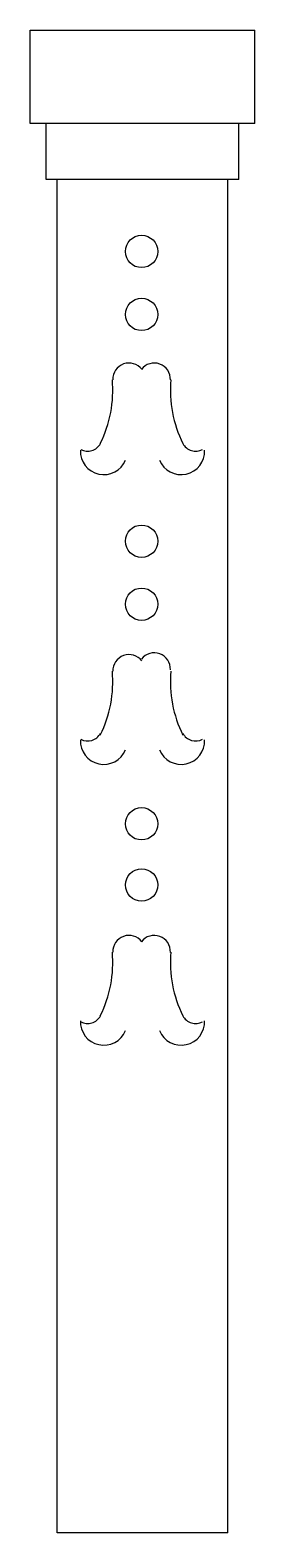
# Model space of a CAD drawing. Header units: metres. Extents: x 1159.31 to 1160.56, y -4.54 to 3.81.
import ezdxf

# ---------------------------------------------------------------- set-up
doc = ezdxf.new("R2010")
doc.units = ezdxf.units.M

msp = doc.modelspace()

# ---------------------------------------------------------------- linework, layer by layer
for p, q in [((1159.31, 3.81), (1160.56, 3.81)), ((1159.31, 3.29), (1159.31, 3.81)), ((1160.56, 3.29), (1160.56, 3.81)), ((1160.56, 3.29), (1159.31, 3.29)), ((1159.4, 2.98), (1159.4, 3.29)), ((1160.47, 2.98), (1160.47, 3.29)), ((1160.47, 2.98), (1159.4, 2.98)), ((1159.46, -4.54), (1159.46, 2.98)), ((1160.41, -4.54), (1160.41, 2.98)), ((1160.41, -4.54), (1159.46, -4.54))]:
    msp.add_line(p, q)
for centre in [(1159.93, 2.58), (1159.93, 2.23), (1159.93, 0.97), (1159.93, 0.62), (1159.93, -0.6), (1159.93, -0.94)]:
    msp.add_circle(centre, 0.09)
for centre, radius, start, end in [((1159.86, 1.87), 0.09, 37.7, 181.79), ((1160, 1.87), 0.09, 357.34, 142.45), ((1159.1, 1.81), 0.67, 333.69, 4.89), ((1160.76, 1.81), 0.67, 175.11, 206.31), ((1159.63, 1.55), 0.08, 241.4, 332.54), ((1160.23, 1.55), 0.08, 207.46, 298.6), ((1159.72, 1.47), 0.13, 177.5, 337.7), ((1160.15, 1.47), 0.13, 202.3, 2.5), ((1159.86, 0.25), 0.09, 37.7, 181.79), ((1160, 0.26), 0.09, 357.34, 142.45), ((1159.1, 0.19), 0.67, 333.69, 4.89), ((1160.76, 0.19), 0.67, 175.11, 206.31), ((1159.72, -0.14), 0.13, 177.5, 337.7), ((1159.63, -0.06), 0.08, 241.4, 332.54), ((1160.15, -0.14), 0.13, 202.3, 2.5), ((1160.23, -0.06), 0.08, 207.46, 298.6), ((1159.86, -1.31), 0.09, 37.7, 181.79), ((1160, -1.31), 0.09, 357.34, 142.45), ((1159.1, -1.37), 0.67, 333.69, 4.89), ((1160.76, -1.37), 0.67, 175.11, 206.31), ((1159.63, -1.63), 0.08, 241.4, 332.54), ((1160.23, -1.63), 0.08, 207.46, 298.6), ((1159.72, -1.7), 0.13, 177.5, 337.7), ((1160.15, -1.7), 0.13, 202.3, 2.5)]:
    msp.add_arc(centre, radius, start, end)

doc.saveas('drawing.dxf')
